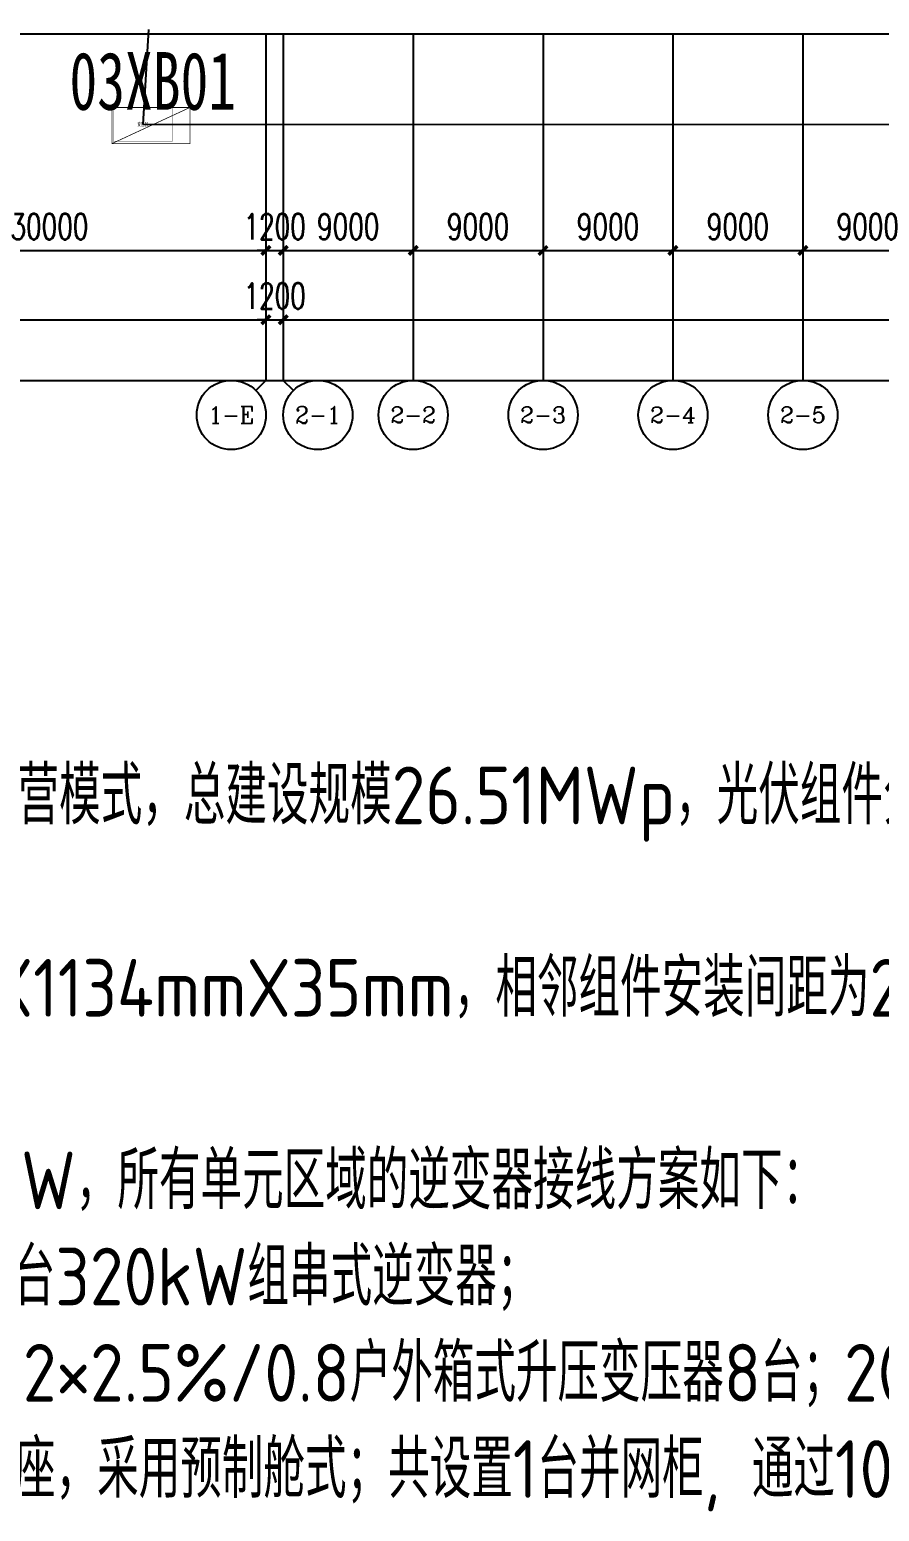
# Model space of a CAD drawing. Header units: millimetres. Extents: x 1218 to 2690, y 1163 to 1758.
# Drawn here: x 1389.2 to 1448.1, y 1233.8 to 1336.4 of the extents above; entities that cross this region are included whole.
import ezdxf
from ezdxf.enums import TextEntityAlignment as Align

# ---------------------------------------------------------------- set-up
doc = ezdxf.new("R2010")
doc.units = ezdxf.units.MM
for name, color, linetype in [('AXIS', 3, 'Continuous'), ('AXIS_TEXT', 7, 'Continuous'), ('PUB_DIM', 3, 'Continuous'), ('WALL', 9, 'Continuous'), ('电缆通道', 7, 'ByLayer'), ('箱变', 7, 'ByLayer'), ('箱逆', 2, 'Continuous')]:
    doc.layers.add(name, color=color, linetype=linetype)
doc.styles.add('_TCH_AXIS', font='COMPLEX', dxfattribs={"bigfont": 'GBCBIG'})
doc.styles.add('_TCH_DIM_T3', font='SIMPLEX', dxfattribs={"width": 0.705882, "bigfont": 'GBCBIG'})
doc.styles.add('Albedo', font='gbenor', dxfattribs={"bigfont": 'gbcbig'})
doc.styles.add('COMPLEX', font='COMPLEX')
doc.styles.add('仿宋1250', font='', dxfattribs={"width": 0.7071, "height": 1250})
doc.styles.get('仿宋1250').set_extended_font_data('FangSong')
doc.dimstyles.new('_TCH_ARCH&&600', dxfattribs={"dimtxt": 1785, "dimasz": 600, "dimexe": 1500, "dimexo": 1800, "dimgap": 757.5, "dimtad": 1, "dimdec": 0, "dimtxsty": '_TCH_DIM_T3', "dimblk": 'ARCHTICK', "dimcen": 2.5, "dimclrt": 7, "dimazin": 2, "dimtfac": 1, "dimtdec": 0, "dimtix": 1, "dimtmove": 2, "dimatfit": 3})

# ---------------------------------------------------------------- blocks, each defined once
blk = doc.blocks.new('_ArchTick')
at = {"color": 0, "linetype": 'ByBlock', "const_width": 0.4}
blk.add_lwpolyline([(-0.5, -0.5), (0.5, 0.5)], dxfattribs=at)
blk = doc.blocks.new('*D179')
at = {"layer": 'AXIS', "color": 0, "lineweight": -2, "transparency": 16777216}
for p, q in [((78160, 1863304), (78160, 1843804)), ((198160, 1863304), (198160, 1843804)), ((78160, 1845304), (198160, 1845304))]:
    blk.add_line(p, q, dxfattribs=at)
at = {"layer": 'Defpoints', "color": 0, "transparency": 16777216}
for p in [(78160, 1865104), (198160, 1865104), (198160, 1845304)]:
    blk.add_point(p, dxfattribs=at)
at = {"layer": 'AXIS', "color": 0, "lineweight": -2, "transparency": 16777216, "xscale": 600, "yscale": 600, "zscale": 600, "rotation": 180}
blk.add_blockref('_ArchTick', (78160, 1845304), dxfattribs=at)
at = {"layer": 'AXIS', "color": 0, "lineweight": -2, "transparency": 16777216, "xscale": 600, "yscale": 600, "zscale": 600}
blk.add_blockref('_ArchTick', (198160, 1845304), dxfattribs=at)
at = {"layer": 'AXIS', "color": 7, "transparency": 16777216, "insert": (138160, 1846954), "char_height": 1785, "attachment_point": 5, "style": '_TCH_DIM_T3'}
blk.add_mtext('\\A1;120000', dxfattribs=at)
blk = doc.blocks.new('*D183')
at = {"layer": 'AXIS', "color": 0, "lineweight": -2, "transparency": 16777216}
for p, q in [((168160, 1863304), (168160, 1848604)), ((198160, 1863304), (198160, 1848604)), ((168160, 1850104), (198160, 1850104))]:
    blk.add_line(p, q, dxfattribs=at)
at = {"layer": 'Defpoints', "color": 0, "transparency": 16777216}
for p in [(168160, 1865104), (198160, 1865104), (198160, 1850104)]:
    blk.add_point(p, dxfattribs=at)
at = {"layer": 'AXIS', "color": 0, "lineweight": -2, "transparency": 16777216, "xscale": 600, "yscale": 600, "zscale": 600, "rotation": 180}
blk.add_blockref('_ArchTick', (168160, 1850104), dxfattribs=at)
at = {"layer": 'AXIS', "color": 0, "lineweight": -2, "transparency": 16777216, "xscale": 600, "yscale": 600, "zscale": 600}
blk.add_blockref('_ArchTick', (198160, 1850104), dxfattribs=at)
at = {"layer": 'AXIS', "color": 7, "transparency": 16777216, "insert": (183160, 1851754), "char_height": 1785, "attachment_point": 5, "style": '_TCH_DIM_T3'}
blk.add_mtext('\\A1;30000', dxfattribs=at)
blk = doc.blocks.new('*D189')
at = {"layer": 'AXIS', "color": 0, "lineweight": -2, "transparency": 16777216}
for p, q in [((199360, 1863304), (199360, 1843804)), ((406360, 1863304), (406360, 1843804)), ((199360, 1845304), (406360, 1845304))]:
    blk.add_line(p, q, dxfattribs=at)
at = {"layer": 'Defpoints', "color": 0, "transparency": 16777216}
for p in [(199360, 1865104), (406360, 1865104), (406360, 1845304)]:
    blk.add_point(p, dxfattribs=at)
at = {"layer": 'AXIS', "color": 0, "lineweight": -2, "transparency": 16777216, "xscale": 600, "yscale": 600, "zscale": 600, "rotation": 180}
blk.add_blockref('_ArchTick', (199360, 1845304), dxfattribs=at)
at = {"layer": 'AXIS', "color": 0, "lineweight": -2, "transparency": 16777216, "xscale": 600, "yscale": 600, "zscale": 600}
blk.add_blockref('_ArchTick', (406360, 1845304), dxfattribs=at)
at = {"layer": 'AXIS', "color": 7, "transparency": 16777216, "insert": (302860, 1846954), "char_height": 1785, "attachment_point": 5, "style": '_TCH_DIM_T3'}
blk.add_mtext('\\A1;207000', dxfattribs=at)
blk = doc.blocks.new('*D190')
at = {"layer": 'AXIS', "color": 0, "lineweight": -2, "transparency": 16777216}
for p, q in [((199360, 1863304), (199360, 1848604)), ((208360, 1863304), (208360, 1848604)), ((199360, 1850104), (208360, 1850104))]:
    blk.add_line(p, q, dxfattribs=at)
at = {"layer": 'Defpoints', "color": 0, "transparency": 16777216}
for p in [(199360, 1865104), (208360, 1865104), (208360, 1850104)]:
    blk.add_point(p, dxfattribs=at)
at = {"layer": 'AXIS', "color": 0, "lineweight": -2, "transparency": 16777216, "xscale": 600, "yscale": 600, "zscale": 600, "rotation": 180}
blk.add_blockref('_ArchTick', (199360, 1850104), dxfattribs=at)
at = {"layer": 'AXIS', "color": 0, "lineweight": -2, "transparency": 16777216, "xscale": 600, "yscale": 600, "zscale": 600}
blk.add_blockref('_ArchTick', (208360, 1850104), dxfattribs=at)
at = {"layer": 'AXIS', "color": 7, "transparency": 16777216, "insert": (203860, 1851754), "char_height": 1785, "attachment_point": 5, "style": '_TCH_DIM_T3'}
blk.add_mtext('\\A1;9000', dxfattribs=at)
blk = doc.blocks.new('*D191')
at = {"layer": 'AXIS', "color": 0, "lineweight": -2, "transparency": 16777216}
for p, q in [((208360, 1863304), (208360, 1848604)), ((217360, 1863304), (217360, 1848604)), ((208360, 1850104), (217360, 1850104))]:
    blk.add_line(p, q, dxfattribs=at)
at = {"layer": 'Defpoints', "color": 0, "transparency": 16777216}
for p in [(208360, 1865104), (217360, 1865104), (217360, 1850104)]:
    blk.add_point(p, dxfattribs=at)
at = {"layer": 'AXIS', "color": 0, "lineweight": -2, "transparency": 16777216, "xscale": 600, "yscale": 600, "zscale": 600, "rotation": 180}
blk.add_blockref('_ArchTick', (208360, 1850104), dxfattribs=at)
at = {"layer": 'AXIS', "color": 0, "lineweight": -2, "transparency": 16777216, "xscale": 600, "yscale": 600, "zscale": 600}
blk.add_blockref('_ArchTick', (217360, 1850104), dxfattribs=at)
at = {"layer": 'AXIS', "color": 7, "transparency": 16777216, "insert": (212860, 1851754), "char_height": 1785, "attachment_point": 5, "style": '_TCH_DIM_T3'}
blk.add_mtext('\\A1;9000', dxfattribs=at)
blk = doc.blocks.new('*D192')
at = {"layer": 'AXIS', "color": 0, "lineweight": -2, "transparency": 16777216}
for p, q in [((217360, 1863304), (217360, 1848604)), ((226360, 1863304), (226360, 1848604)), ((217360, 1850104), (226360, 1850104))]:
    blk.add_line(p, q, dxfattribs=at)
at = {"layer": 'Defpoints', "color": 0, "transparency": 16777216}
for p in [(217360, 1865104), (226360, 1865104), (226360, 1850104)]:
    blk.add_point(p, dxfattribs=at)
at = {"layer": 'AXIS', "color": 0, "lineweight": -2, "transparency": 16777216, "xscale": 600, "yscale": 600, "zscale": 600, "rotation": 180}
blk.add_blockref('_ArchTick', (217360, 1850104), dxfattribs=at)
at = {"layer": 'AXIS', "color": 0, "lineweight": -2, "transparency": 16777216, "xscale": 600, "yscale": 600, "zscale": 600}
blk.add_blockref('_ArchTick', (226360, 1850104), dxfattribs=at)
at = {"layer": 'AXIS', "color": 7, "transparency": 16777216, "insert": (221860, 1851754), "char_height": 1785, "attachment_point": 5, "style": '_TCH_DIM_T3'}
blk.add_mtext('\\A1;9000', dxfattribs=at)
blk = doc.blocks.new('*D193')
at = {"layer": 'AXIS', "color": 0, "lineweight": -2, "transparency": 16777216}
for p, q in [((226360, 1863304), (226360, 1848604)), ((235360, 1863304), (235360, 1848604)), ((226360, 1850104), (235360, 1850104))]:
    blk.add_line(p, q, dxfattribs=at)
at = {"layer": 'Defpoints', "color": 0, "transparency": 16777216}
for p in [(226360, 1865104), (235360, 1865104), (235360, 1850104)]:
    blk.add_point(p, dxfattribs=at)
at = {"layer": 'AXIS', "color": 0, "lineweight": -2, "transparency": 16777216, "xscale": 600, "yscale": 600, "zscale": 600, "rotation": 180}
blk.add_blockref('_ArchTick', (226360, 1850104), dxfattribs=at)
at = {"layer": 'AXIS', "color": 0, "lineweight": -2, "transparency": 16777216, "xscale": 600, "yscale": 600, "zscale": 600}
blk.add_blockref('_ArchTick', (235360, 1850104), dxfattribs=at)
at = {"layer": 'AXIS', "color": 7, "transparency": 16777216, "insert": (230860, 1851754), "char_height": 1785, "attachment_point": 5, "style": '_TCH_DIM_T3'}
blk.add_mtext('\\A1;9000', dxfattribs=at)
blk = doc.blocks.new('*D194')
at = {"layer": 'AXIS', "color": 0, "lineweight": -2, "transparency": 16777216}
for p, q in [((235360, 1863304), (235360, 1848604)), ((244360, 1863304), (244360, 1848604)), ((235360, 1850104), (244360, 1850104))]:
    blk.add_line(p, q, dxfattribs=at)
at = {"layer": 'Defpoints', "color": 0, "transparency": 16777216}
for p in [(235360, 1865104), (244360, 1865104), (244360, 1850104)]:
    blk.add_point(p, dxfattribs=at)
at = {"layer": 'AXIS', "color": 0, "lineweight": -2, "transparency": 16777216, "xscale": 600, "yscale": 600, "zscale": 600, "rotation": 180}
blk.add_blockref('_ArchTick', (235360, 1850104), dxfattribs=at)
at = {"layer": 'AXIS', "color": 0, "lineweight": -2, "transparency": 16777216, "xscale": 600, "yscale": 600, "zscale": 600}
blk.add_blockref('_ArchTick', (244360, 1850104), dxfattribs=at)
at = {"layer": 'AXIS', "color": 7, "transparency": 16777216, "insert": (239860, 1851754), "char_height": 1785, "attachment_point": 5, "style": '_TCH_DIM_T3'}
blk.add_mtext('\\A1;9000', dxfattribs=at)
blk = doc.blocks.new('*D148')
at = {"layer": 'Defpoints', "color": 0, "transparency": 16777216}
for p in [(198160, 1865104), (199360, 1865104), (199360, 1850104)]:
    blk.add_point(p, dxfattribs=at)
at = {"layer": 'PUB_DIM', "color": 0, "lineweight": -2, "transparency": 16777216}
for p, q in [((198160, 1863304), (198160, 1848604)), ((199360, 1863304), (199360, 1848604)), ((198160, 1850104), (197560, 1850104)), ((198160, 1850104), (199360, 1850104)), ((199360, 1850104), (199960, 1850104))]:
    blk.add_line(p, q, dxfattribs=at)
at = {"layer": 'PUB_DIM', "color": 0, "lineweight": -2, "transparency": 16777216, "xscale": 600, "yscale": 600, "zscale": 600}
blk.add_blockref('_ArchTick', (198160, 1850104), dxfattribs=at)
at = {"layer": 'PUB_DIM', "color": 0, "lineweight": -2, "transparency": 16777216, "xscale": 600, "yscale": 600, "zscale": 600, "rotation": 180}
blk.add_blockref('_ArchTick', (199360, 1850104), dxfattribs=at)
at = {"layer": 'PUB_DIM', "color": 7, "transparency": 16777216, "insert": (198760, 1851754), "char_height": 1785, "attachment_point": 5, "style": '_TCH_DIM_T3'}
blk.add_mtext('\\A1;1200', dxfattribs=at)
blk = doc.blocks.new('*D149')
at = {"layer": 'Defpoints', "color": 0, "transparency": 16777216}
for p in [(198160, 1865104), (199360, 1865104), (199360, 1845304)]:
    blk.add_point(p, dxfattribs=at)
at = {"layer": 'PUB_DIM', "color": 0, "lineweight": -2, "transparency": 16777216}
for p, q in [((198160, 1863304), (198160, 1843804)), ((199360, 1863304), (199360, 1843804)), ((198160, 1845304), (197560, 1845304)), ((198160, 1845304), (199360, 1845304)), ((199360, 1845304), (199960, 1845304))]:
    blk.add_line(p, q, dxfattribs=at)
at = {"layer": 'PUB_DIM', "color": 0, "lineweight": -2, "transparency": 16777216, "xscale": 600, "yscale": 600, "zscale": 600}
blk.add_blockref('_ArchTick', (198160, 1845304), dxfattribs=at)
at = {"layer": 'PUB_DIM', "color": 0, "lineweight": -2, "transparency": 16777216, "xscale": 600, "yscale": 600, "zscale": 600, "rotation": 180}
blk.add_blockref('_ArchTick', (199360, 1845304), dxfattribs=at)
at = {"layer": 'PUB_DIM', "color": 7, "transparency": 16777216, "insert": (198760, 1846954), "char_height": 1785, "attachment_point": 5, "style": '_TCH_DIM_T3'}
blk.add_mtext('\\A1;1200', dxfattribs=at)
blk = doc.blocks.new('*D152')
at = {"layer": 'Defpoints', "color": 0, "transparency": 16777216}
for p in [(78160, 1865104), (1243360, 1865104), (1243360, 1841104)]:
    blk.add_point(p, dxfattribs=at)
at = {"layer": 'PUB_DIM', "color": 0, "lineweight": -2, "transparency": 16777216}
for p, q in [((78160, 1863304), (78160, 1839604)), ((1243360, 1863304), (1243360, 1839604)), ((78160, 1841104), (1243360, 1841104))]:
    blk.add_line(p, q, dxfattribs=at)
at = {"layer": 'PUB_DIM', "color": 0, "lineweight": -2, "transparency": 16777216, "xscale": 600, "yscale": 600, "zscale": 600, "rotation": 180}
blk.add_blockref('_ArchTick', (78160, 1841104), dxfattribs=at)
at = {"layer": 'PUB_DIM', "color": 0, "lineweight": -2, "transparency": 16777216, "xscale": 600, "yscale": 600, "zscale": 600}
blk.add_blockref('_ArchTick', (1243360, 1841104), dxfattribs=at)
at = {"layer": 'PUB_DIM', "color": 7, "transparency": 16777216, "insert": (660760, 1842754), "char_height": 1785, "attachment_point": 5, "style": '_TCH_DIM_T3'}
blk.add_mtext('\\A1;1165200', dxfattribs=at)
blk = doc.blocks.new('_AXISO')
blk.add_circle((0, 0), 0.5)
at = {"layer": 'AXIS_TEXT', "style": 'COMPLEX', "width": 1.041667}
blk.add_attdef('A', text='', height=0.56, dxfattribs=at).set_placement((-0.25, -0.28), (0.25, -0.28), align=Align.FIT)
blk = doc.blocks.new('*D392')
at = {"layer": 'AXIS', "color": 0, "lineweight": -2, "transparency": 16777216}
for p, q in [((78160, 1863304), (78160, 1843804)), ((198160, 1863304), (198160, 1843804)), ((78160, 1845304), (198160, 1845304))]:
    blk.add_line(p, q, dxfattribs=at)
at = {"layer": 'Defpoints', "color": 0, "transparency": 16777216}
for p in [(78160, 1865104), (198160, 1865104), (198160, 1845304)]:
    blk.add_point(p, dxfattribs=at)
at = {"layer": 'AXIS', "color": 0, "lineweight": -2, "transparency": 16777216, "xscale": 600, "yscale": 600, "zscale": 600, "rotation": 180}
blk.add_blockref('_ArchTick', (78160, 1845304), dxfattribs=at)
at = {"layer": 'AXIS', "color": 0, "lineweight": -2, "transparency": 16777216, "xscale": 600, "yscale": 600, "zscale": 600}
blk.add_blockref('_ArchTick', (198160, 1845304), dxfattribs=at)
at = {"layer": 'AXIS', "color": 7, "transparency": 16777216, "insert": (138160, 1846954), "char_height": 1785, "attachment_point": 5, "style": '_TCH_DIM_T3'}
blk.add_mtext('\\A1;120000', dxfattribs=at)
blk = doc.blocks.new('*D396')
at = {"layer": 'AXIS', "color": 0, "lineweight": -2, "transparency": 16777216}
for p, q in [((168160, 1863304), (168160, 1848604)), ((198160, 1863304), (198160, 1848604)), ((168160, 1850104), (198160, 1850104))]:
    blk.add_line(p, q, dxfattribs=at)
at = {"layer": 'Defpoints', "color": 0, "transparency": 16777216}
for p in [(168160, 1865104), (198160, 1865104), (198160, 1850104)]:
    blk.add_point(p, dxfattribs=at)
at = {"layer": 'AXIS', "color": 0, "lineweight": -2, "transparency": 16777216, "xscale": 600, "yscale": 600, "zscale": 600, "rotation": 180}
blk.add_blockref('_ArchTick', (168160, 1850104), dxfattribs=at)
at = {"layer": 'AXIS', "color": 0, "lineweight": -2, "transparency": 16777216, "xscale": 600, "yscale": 600, "zscale": 600}
blk.add_blockref('_ArchTick', (198160, 1850104), dxfattribs=at)
at = {"layer": 'AXIS', "color": 7, "transparency": 16777216, "insert": (183160, 1851754), "char_height": 1785, "attachment_point": 5, "style": '_TCH_DIM_T3'}
blk.add_mtext('\\A1;30000', dxfattribs=at)
blk = doc.blocks.new('*D198')
at = {"layer": 'AXIS', "color": 0, "lineweight": -2, "transparency": 16777216}
for p, q in [((199360, 1863304), (199360, 1843804)), ((406360, 1863304), (406360, 1843804)), ((199360, 1845304), (406360, 1845304))]:
    blk.add_line(p, q, dxfattribs=at)
at = {"layer": 'Defpoints', "color": 0, "transparency": 16777216}
for p in [(199360, 1865104), (406360, 1865104), (406360, 1845304)]:
    blk.add_point(p, dxfattribs=at)
at = {"layer": 'AXIS', "color": 0, "lineweight": -2, "transparency": 16777216, "xscale": 600, "yscale": 600, "zscale": 600, "rotation": 180}
blk.add_blockref('_ArchTick', (199360, 1845304), dxfattribs=at)
at = {"layer": 'AXIS', "color": 0, "lineweight": -2, "transparency": 16777216, "xscale": 600, "yscale": 600, "zscale": 600}
blk.add_blockref('_ArchTick', (406360, 1845304), dxfattribs=at)
at = {"layer": 'AXIS', "color": 7, "transparency": 16777216, "insert": (302860, 1846954), "char_height": 1785, "attachment_point": 5, "style": '_TCH_DIM_T3'}
blk.add_mtext('\\A1;207000', dxfattribs=at)
blk = doc.blocks.new('*D199')
at = {"layer": 'AXIS', "color": 0, "lineweight": -2, "transparency": 16777216}
for p, q in [((199360, 1863304), (199360, 1848604)), ((208360, 1863304), (208360, 1848604)), ((199360, 1850104), (208360, 1850104))]:
    blk.add_line(p, q, dxfattribs=at)
at = {"layer": 'Defpoints', "color": 0, "transparency": 16777216}
for p in [(199360, 1865104), (208360, 1865104), (208360, 1850104)]:
    blk.add_point(p, dxfattribs=at)
at = {"layer": 'AXIS', "color": 0, "lineweight": -2, "transparency": 16777216, "xscale": 600, "yscale": 600, "zscale": 600, "rotation": 180}
blk.add_blockref('_ArchTick', (199360, 1850104), dxfattribs=at)
at = {"layer": 'AXIS', "color": 0, "lineweight": -2, "transparency": 16777216, "xscale": 600, "yscale": 600, "zscale": 600}
blk.add_blockref('_ArchTick', (208360, 1850104), dxfattribs=at)
at = {"layer": 'AXIS', "color": 7, "transparency": 16777216, "insert": (203860, 1851754), "char_height": 1785, "attachment_point": 5, "style": '_TCH_DIM_T3'}
blk.add_mtext('\\A1;9000', dxfattribs=at)
blk = doc.blocks.new('*D200')
at = {"layer": 'AXIS', "color": 0, "lineweight": -2, "transparency": 16777216}
for p, q in [((208360, 1863304), (208360, 1848604)), ((217360, 1863304), (217360, 1848604)), ((208360, 1850104), (217360, 1850104))]:
    blk.add_line(p, q, dxfattribs=at)
at = {"layer": 'Defpoints', "color": 0, "transparency": 16777216}
for p in [(208360, 1865104), (217360, 1865104), (217360, 1850104)]:
    blk.add_point(p, dxfattribs=at)
at = {"layer": 'AXIS', "color": 0, "lineweight": -2, "transparency": 16777216, "xscale": 600, "yscale": 600, "zscale": 600, "rotation": 180}
blk.add_blockref('_ArchTick', (208360, 1850104), dxfattribs=at)
at = {"layer": 'AXIS', "color": 0, "lineweight": -2, "transparency": 16777216, "xscale": 600, "yscale": 600, "zscale": 600}
blk.add_blockref('_ArchTick', (217360, 1850104), dxfattribs=at)
at = {"layer": 'AXIS', "color": 7, "transparency": 16777216, "insert": (212860, 1851754), "char_height": 1785, "attachment_point": 5, "style": '_TCH_DIM_T3'}
blk.add_mtext('\\A1;9000', dxfattribs=at)
blk = doc.blocks.new('*D201')
at = {"layer": 'AXIS', "color": 0, "lineweight": -2, "transparency": 16777216}
for p, q in [((217360, 1863304), (217360, 1848604)), ((226360, 1863304), (226360, 1848604)), ((217360, 1850104), (226360, 1850104))]:
    blk.add_line(p, q, dxfattribs=at)
at = {"layer": 'Defpoints', "color": 0, "transparency": 16777216}
for p in [(217360, 1865104), (226360, 1865104), (226360, 1850104)]:
    blk.add_point(p, dxfattribs=at)
at = {"layer": 'AXIS', "color": 0, "lineweight": -2, "transparency": 16777216, "xscale": 600, "yscale": 600, "zscale": 600, "rotation": 180}
blk.add_blockref('_ArchTick', (217360, 1850104), dxfattribs=at)
at = {"layer": 'AXIS', "color": 0, "lineweight": -2, "transparency": 16777216, "xscale": 600, "yscale": 600, "zscale": 600}
blk.add_blockref('_ArchTick', (226360, 1850104), dxfattribs=at)
at = {"layer": 'AXIS', "color": 7, "transparency": 16777216, "insert": (221860, 1851754), "char_height": 1785, "attachment_point": 5, "style": '_TCH_DIM_T3'}
blk.add_mtext('\\A1;9000', dxfattribs=at)
blk = doc.blocks.new('*D202')
at = {"layer": 'AXIS', "color": 0, "lineweight": -2, "transparency": 16777216}
for p, q in [((226360, 1863304), (226360, 1848604)), ((235360, 1863304), (235360, 1848604)), ((226360, 1850104), (235360, 1850104))]:
    blk.add_line(p, q, dxfattribs=at)
at = {"layer": 'Defpoints', "color": 0, "transparency": 16777216}
for p in [(226360, 1865104), (235360, 1865104), (235360, 1850104)]:
    blk.add_point(p, dxfattribs=at)
at = {"layer": 'AXIS', "color": 0, "lineweight": -2, "transparency": 16777216, "xscale": 600, "yscale": 600, "zscale": 600, "rotation": 180}
blk.add_blockref('_ArchTick', (226360, 1850104), dxfattribs=at)
at = {"layer": 'AXIS', "color": 0, "lineweight": -2, "transparency": 16777216, "xscale": 600, "yscale": 600, "zscale": 600}
blk.add_blockref('_ArchTick', (235360, 1850104), dxfattribs=at)
at = {"layer": 'AXIS', "color": 7, "transparency": 16777216, "insert": (230860, 1851754), "char_height": 1785, "attachment_point": 5, "style": '_TCH_DIM_T3'}
blk.add_mtext('\\A1;9000', dxfattribs=at)
blk = doc.blocks.new('*D203')
at = {"layer": 'AXIS', "color": 0, "lineweight": -2, "transparency": 16777216}
for p, q in [((235360, 1863304), (235360, 1848604)), ((244360, 1863304), (244360, 1848604)), ((235360, 1850104), (244360, 1850104))]:
    blk.add_line(p, q, dxfattribs=at)
at = {"layer": 'Defpoints', "color": 0, "transparency": 16777216}
for p in [(235360, 1865104), (244360, 1865104), (244360, 1850104)]:
    blk.add_point(p, dxfattribs=at)
at = {"layer": 'AXIS', "color": 0, "lineweight": -2, "transparency": 16777216, "xscale": 600, "yscale": 600, "zscale": 600, "rotation": 180}
blk.add_blockref('_ArchTick', (235360, 1850104), dxfattribs=at)
at = {"layer": 'AXIS', "color": 0, "lineweight": -2, "transparency": 16777216, "xscale": 600, "yscale": 600, "zscale": 600}
blk.add_blockref('_ArchTick', (244360, 1850104), dxfattribs=at)
at = {"layer": 'AXIS', "color": 7, "transparency": 16777216, "insert": (239860, 1851754), "char_height": 1785, "attachment_point": 5, "style": '_TCH_DIM_T3'}
blk.add_mtext('\\A1;9000', dxfattribs=at)
blk = doc.blocks.new('*D565')
at = {"layer": 'Defpoints', "color": 0, "transparency": 16777216}
for p in [(198160, 1865104), (199360, 1865104), (199360, 1850104)]:
    blk.add_point(p, dxfattribs=at)
at = {"layer": 'PUB_DIM', "color": 0, "lineweight": -2, "transparency": 16777216}
for p, q in [((198160, 1863304), (198160, 1848604)), ((199360, 1863304), (199360, 1848604)), ((198160, 1850104), (197560, 1850104)), ((198160, 1850104), (199360, 1850104)), ((199360, 1850104), (199960, 1850104))]:
    blk.add_line(p, q, dxfattribs=at)
at = {"layer": 'PUB_DIM', "color": 0, "lineweight": -2, "transparency": 16777216, "xscale": 600, "yscale": 600, "zscale": 600}
blk.add_blockref('_ArchTick', (198160, 1850104), dxfattribs=at)
at = {"layer": 'PUB_DIM', "color": 0, "lineweight": -2, "transparency": 16777216, "xscale": 600, "yscale": 600, "zscale": 600, "rotation": 180}
blk.add_blockref('_ArchTick', (199360, 1850104), dxfattribs=at)
at = {"layer": 'PUB_DIM', "color": 7, "transparency": 16777216, "insert": (198760, 1851754), "char_height": 1785, "attachment_point": 5, "style": '_TCH_DIM_T3'}
blk.add_mtext('\\A1;1200', dxfattribs=at)
blk = doc.blocks.new('*D566')
at = {"layer": 'Defpoints', "color": 0, "transparency": 16777216}
for p in [(198160, 1865104), (199360, 1865104), (199360, 1845304)]:
    blk.add_point(p, dxfattribs=at)
at = {"layer": 'PUB_DIM', "color": 0, "lineweight": -2, "transparency": 16777216}
for p, q in [((198160, 1863304), (198160, 1843804)), ((199360, 1863304), (199360, 1843804)), ((198160, 1845304), (197560, 1845304)), ((198160, 1845304), (199360, 1845304)), ((199360, 1845304), (199960, 1845304))]:
    blk.add_line(p, q, dxfattribs=at)
at = {"layer": 'PUB_DIM', "color": 0, "lineweight": -2, "transparency": 16777216, "xscale": 600, "yscale": 600, "zscale": 600}
blk.add_blockref('_ArchTick', (198160, 1845304), dxfattribs=at)
at = {"layer": 'PUB_DIM', "color": 0, "lineweight": -2, "transparency": 16777216, "xscale": 600, "yscale": 600, "zscale": 600, "rotation": 180}
blk.add_blockref('_ArchTick', (199360, 1845304), dxfattribs=at)
at = {"layer": 'PUB_DIM', "color": 7, "transparency": 16777216, "insert": (198760, 1846954), "char_height": 1785, "attachment_point": 5, "style": '_TCH_DIM_T3'}
blk.add_mtext('\\A1;1200', dxfattribs=at)
blk = doc.blocks.new('*D569')
at = {"layer": 'Defpoints', "color": 0, "transparency": 16777216}
for p in [(78160, 1865104), (1243360, 1865104), (1243360, 1841104)]:
    blk.add_point(p, dxfattribs=at)
at = {"layer": 'PUB_DIM', "color": 0, "lineweight": -2, "transparency": 16777216}
for p, q in [((78160, 1863304), (78160, 1839604)), ((1243360, 1863304), (1243360, 1839604)), ((78160, 1841104), (1243360, 1841104))]:
    blk.add_line(p, q, dxfattribs=at)
at = {"layer": 'PUB_DIM', "color": 0, "lineweight": -2, "transparency": 16777216, "xscale": 600, "yscale": 600, "zscale": 600, "rotation": 180}
blk.add_blockref('_ArchTick', (78160, 1841104), dxfattribs=at)
at = {"layer": 'PUB_DIM', "color": 0, "lineweight": -2, "transparency": 16777216, "xscale": 600, "yscale": 600, "zscale": 600}
blk.add_blockref('_ArchTick', (1243360, 1841104), dxfattribs=at)
at = {"layer": 'PUB_DIM', "color": 7, "transparency": 16777216, "insert": (660760, 1842754), "char_height": 1785, "attachment_point": 5, "style": '_TCH_DIM_T3'}
blk.add_mtext('\\A1;1165200', dxfattribs=at)
blk = doc.blocks.new('*U707', base_point=(205, 115))
at = {"layer": '箱变', "const_width": 2.5}
blk.add_lwpolyline([(0, 0), (410, 0), (410, 230), (0, 230)], close=True, dxfattribs=at)
at = {"layer": '箱变', "style": 'Albedo'}
blk.add_text('变压器', height=25, dxfattribs=at).set_placement((205, 115), align=Align.MIDDLE_CENTER)
blk = doc.blocks.new('*U715')
at = {"color": 6, "insert": (0, 0), "char_height": 4, "width": 200, "attachment_point": 1, "style": 'Albedo'}
blk.add_mtext('说明：\\P   1、本项目为分布式光伏发电项目，采用“自发自用、余电上网”的运营模式，总建设规模26.51MWp，光伏组件分布在光伏区域等1个光伏发电单元区域，共安装580Wp的光伏组件45702块；\\P   2、组件采用单晶硅光伏组件。580Wp组件尺寸为2278mmX1134mmX35mm，相邻组件安装间距为20mm；\\P   3、光伏组件采用檩条夹具式安装方式；\\P   4、本项目共设置了65台组串式逆变器，逆变器额定功率为320kW，所有单元区域的逆变器接线方案如下：\\P      1）光伏区域，共45702块电池组件，1698串， 接入65台320kW组串式逆变器；\\P   5、变压器型式采用户外箱式变压器,共配置2500kVA，10.5±2×2.5%/0.8户外箱式升压变压器8台；2000kVA，10.5±2×2.5%/0.8户外箱式升压变压器2台。新建10kV开关站1座，采用预制舱式；共设置1台并网柜, 通过10kV电压等级接入电网。', dxfattribs=at)
blk = doc.blocks.new('DT1')
at = {"layer": 'AXIS', "color": 252, "true_color": 0x939598}
for p, q in [((198159.9, 1865103.7), (198159.9, 1841103.7)), ((199359.9, 1865103.7), (199359.9, 1841103.7)), ((208359.9, 1865103.7), (208359.9, 1841103.7)), ((217359.9, 1865103.7), (217359.9, 1841103.7)), ((226359.9, 1865103.7), (226359.9, 1841103.7)), ((235359.9, 1865103.7), (235359.9, 1841103.7)), ((197456.9, 1840400.8), (198159.9, 1841103.7)), ((200062.8, 1840400.8), (199359.9, 1841103.7))]:
    blk.add_line(p, q, dxfattribs=at)
at = {"layer": 'WALL'}
blk.add_line((77859.9, 1865103.7), (1243659.9, 1865103.7), dxfattribs=at)
at = {"layer": 'AXIS', "color": 252, "true_color": 0x939598}
ref = blk.add_blockref('_AXISO', (195759.9, 1838703.7), dxfattribs=dict(at, xscale=4800, yscale=4800, zscale=4800))
ref.add_attrib('A', '1-E', dxfattribs={"layer": 'AXIS_TEXT', "height": 1161.57, "style": '_TCH_AXIS'}).set_placement((194183.5, 1838122.9), (197336.3, 1838122.9), align=Align.FIT)
ref = blk.add_blockref('_AXISO', (201759.9, 1838703.7), dxfattribs=dict(at, xscale=4800, yscale=4800, zscale=4800))
ref.add_attrib('A', '2-1', dxfattribs={"layer": 'AXIS_TEXT', "height": 1198.52, "style": '_TCH_AXIS'}).set_placement((200190.4, 1838104.5), (203329.4, 1838104.5), align=Align.FIT)
ref = blk.add_blockref('_AXISO', (208359.9, 1838703.7), dxfattribs=dict(at, xscale=4800, yscale=4800, zscale=4800))
ref.add_attrib('A', '2-2', dxfattribs={"layer": 'AXIS_TEXT', "height": 1109.98, "style": '_TCH_AXIS'}).set_placement((206774.2, 1838148.7), (209945.5, 1838148.7), align=Align.FIT)
ref = blk.add_blockref('_AXISO', (217359.9, 1838703.7), dxfattribs=dict(at, xscale=4800, yscale=4800, zscale=4800))
ref.add_attrib('A', '2-3', dxfattribs={"layer": 'AXIS_TEXT', "height": 1109.98, "style": '_TCH_AXIS'}).set_placement((215774.2, 1838148.7), (218945.5, 1838148.7), align=Align.FIT)
ref = blk.add_blockref('_AXISO', (226359.9, 1838703.7), dxfattribs=dict(at, xscale=4800, yscale=4800, zscale=4800))
ref.add_attrib('A', '2-4', dxfattribs={"layer": 'AXIS_TEXT', "height": 1077.91, "style": '_TCH_AXIS'}).set_placement((224768.7, 1838164.8), (227951.1, 1838164.8), align=Align.FIT)
ref = blk.add_blockref('_AXISO', (235359.9, 1838703.7), dxfattribs=dict(at, xscale=4800, yscale=4800, zscale=4800))
ref.add_attrib('A', '2-5', dxfattribs={"layer": 'AXIS_TEXT', "height": 1109.98, "style": '_TCH_AXIS'}).set_placement((233774.2, 1838148.7), (236945.5, 1838148.7), align=Align.FIT)
for p1, p2, distance, picture, middle in [((78159.9, 1865103.7), (198159.9, 1865103.7), -19800, '*D179', (138159.9, 1846953.7)), ((78159.9, 1865103.7), (198159.9, 1865103.7), -19800, '*D392', (138159.9, 1846953.7)), ((168159.9, 1865103.7), (198159.9, 1865103.7), -15000, '*D183', (183159.9, 1851753.7)), ((168159.9, 1865103.7), (198159.9, 1865103.7), -15000, '*D396', (183159.9, 1851753.7)), ((199359.9, 1865103.7), (406359.9, 1865103.7), -19800, '*D189', (302859.9, 1846953.7)), ((199359.9, 1865103.7), (208359.9, 1865103.7), -15000, '*D190', (203859.9, 1851753.7)), ((199359.9, 1865103.7), (406359.9, 1865103.7), -19800, '*D198', (302859.9, 1846953.7)), ((199359.9, 1865103.7), (208359.9, 1865103.7), -15000, '*D199', (203859.9, 1851753.7)), ((208359.9, 1865103.7), (217359.9, 1865103.7), -15000, '*D191', (212859.9, 1851753.7)), ((208359.9, 1865103.7), (217359.9, 1865103.7), -15000, '*D200', (212859.9, 1851753.7)), ((217359.9, 1865103.7), (226359.9, 1865103.7), -15000, '*D192', (221859.9, 1851753.7)), ((217359.9, 1865103.7), (226359.9, 1865103.7), -15000, '*D201', (221859.9, 1851753.7)), ((226359.9, 1865103.7), (235359.9, 1865103.7), -15000, '*D193', (230859.9, 1851753.7)), ((226359.9, 1865103.7), (235359.9, 1865103.7), -15000, '*D202', (230859.9, 1851753.7)), ((235359.9, 1865103.7), (244359.9, 1865103.7), -15000, '*D194', (239859.9, 1851753.7)), ((235359.9, 1865103.7), (244359.9, 1865103.7), -15000, '*D203', (239859.9, 1851753.7))]:
    dim = blk.add_aligned_dim(p1=p1, p2=p2, distance=distance, dimstyle='_TCH_ARCH&&600', dxfattribs=at)
    dim.commit()
    dim.dimension.update_dxf_attribs({"geometry": picture, "text_midpoint": middle})
at = {"layer": 'PUB_DIM', "color": 252, "true_color": 0x939598}
for p1, p2, distance, picture, middle in [((78159.9, 1865103.7), (1243359.9, 1865103.7), -24000, '*D152', (660759.9, 1842753.7)), ((78159.9, 1865103.7), (1243359.9, 1865103.7), -24000, '*D569', (660759.9, 1842753.7)), ((198159.9, 1865103.7), (199359.9, 1865103.7), -15000, '*D148', (198759.9, 1851753.7)), ((198159.9, 1865103.7), (199359.9, 1865103.7), -19800, '*D149', (198759.9, 1846953.7)), ((198159.9, 1865103.7), (199359.9, 1865103.7), -15000, '*D565', (198759.9, 1851753.7)), ((198159.9, 1865103.7), (199359.9, 1865103.7), -19800, '*D566', (198759.9, 1846953.7))]:
    dim = blk.add_aligned_dim(p1=p1, p2=p2, distance=distance, dimstyle='_TCH_ARCH&&600', dxfattribs=at)
    dim.commit()
    dim.dimension.update_dxf_attribs({"geometry": picture, "text_midpoint": middle})

msp = doc.modelspace()

# ---------------------------------------------------------------- linework, layer by layer
at = {"layer": '电缆通道', "color": 6}
for points in [[(1397.495, 1336.45, 0.001), (1397.087, 1329.872, 0.01)], [(1397.495, 1336.45, 12), (1397.495, 1336.45, 0.001)], [(1397.087, 1329.872, 0.01), (1549.949, 1329.924, 0.01)]]:
    msp.add_polyline3d(points, dxfattribs=at)
at = {"layer": '箱逆', "color": 2, "const_width": 0.05, "elevation": 12.3}
msp.add_lwpolyline([(1394.95, 1331.054), (1400.35, 1331.054), (1400.35, 1328.554), (1394.95, 1328.554)], close=True, dxfattribs=at)
msp.add_lwpolyline([(1394.95, 1328.554), (1400.35, 1331.054)], dxfattribs=at)

# ---------------------------------------------------------------- block references
at = {"xscale": 0.001, "yscale": 0.001, "zscale": 0.001}
msp.add_blockref('DT1', (1207.461, -528.954, 12.3), dxfattribs=at)
msp.add_blockref('*U715', (1295.995, 1292.059))
at = {"layer": '箱变', "xscale": 0.01, "yscale": 0.01, "zscale": 0.01}
msp.add_blockref('*U707', (1397.087, 1329.872, 1.16), dxfattribs=at)

# ---------------------------------------------------------------- texts
at = {"layer": '箱逆', "style": '仿宋1250', "width": 0.7071}
msp.add_text('03XB01', height=4, dxfattribs=at).set_placement((1397.779, 1332.862, 12.3), align=Align.MIDDLE)

doc.saveas('drawing.dxf')
